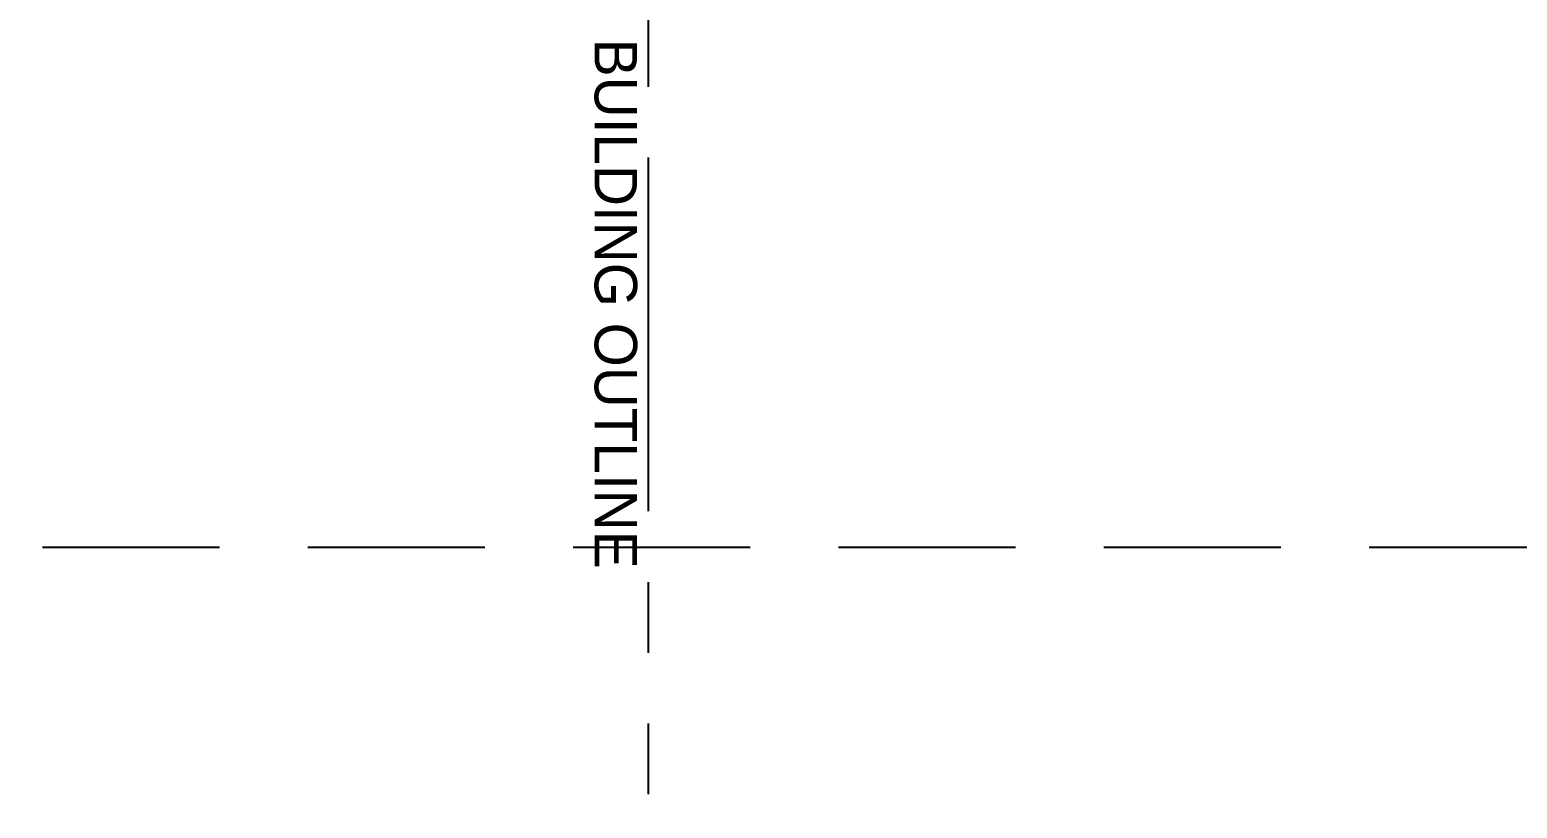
# Model space of a CAD drawing. Header units: millimetres. Extents: x 1066295 to 1300022, y -5734212 to -5454663.
# Drawn here: x 1168682 to 1173938, y -5552165 to -5549414 of the extents above; entities that cross this region are included whole.
import ezdxf

# ---------------------------------------------------------------- set-up
doc = ezdxf.new("R2010")
doc.units = ezdxf.units.MM
doc.header["$LTSCALE"] = 1000
doc.header["$MEASUREMENT"] = 0
for name, pattern in [('AUDIT_D_120904163729-0', [0]), ('T9_PROFILE SECTIONS$0$HIDDEN2', [0.1875, 0.125, -0.0625]), ('T9_PROFILE SECTIONS$0$PHANTOM2', [1.25, 0.625, -0.125, 0.125, -0.125, 0.125, -0.125])]:
    doc.linetypes.add(name, pattern=pattern)
doc.layers.get('0').update_dxf_attribs({"linetype": 'AUDIT_D_120904163729-0'})
doc.layers.add('T9_PROFILE SECTIONS$0$A-BUILDING LINE TURNS HERE', color=252, linetype='T9_PROFILE SECTIONS$0$PHANTOM2')
doc.layers.add('T9_PROFILE SECTIONS$0$LEVEL', color=7, linetype='Continuous')
doc.layers.add('T9_PROFILE SECTIONS$0$a-Text', color=4, linetype='Continuous', lineweight=0)
doc.styles.add('T9_PROFILE SECTIONS$0$STANDARD', font='GOTHIC.TTF')

# ---------------------------------------------------------------- blocks, each defined once
blk = doc.blocks.new('T9_PROFILE SECTIONS')
at = {"layer": 'T9_PROFILE SECTIONS$0$A-BUILDING LINE TURNS HERE', "ltscale": 2}
blk.add_line((1172612.8836, -5454967.5258, -0.01), (1172612.8836, -5549767.0765, -0.01), dxfattribs=at)
at = {"layer": 'T9_PROFILE SECTIONS$0$LEVEL', "color": 8, "linetype": 'T9_PROFILE SECTIONS$0$HIDDEN2', "ltscale": 5}
blk.add_line((1261097.5948, -5548845.054, -0.01), (1103452.4742, -5548845.054, -0.01), dxfattribs=at)
at = {"layer": 'T9_PROFILE SECTIONS$0$a-Text', "linetype": 'ByBlock', "insert": (1172573.6004, -5548920.3078, -0.01), "char_height": 150, "width": 4718.082943, "attachment_point": 3, "rotation": 270, "style": 'T9_PROFILE SECTIONS$0$STANDARD'}
blk.add_mtext('BUILDING OUTLINE ', dxfattribs=at)

msp = doc.modelspace()

# ---------------------------------------------------------------- block references
at = {"linetype": 'ByBlock'}
msp.add_blockref('T9_PROFILE SECTIONS', (-1745.2, -2398.4, 0.4), dxfattribs=at)

doc.saveas('drawing.dxf')
